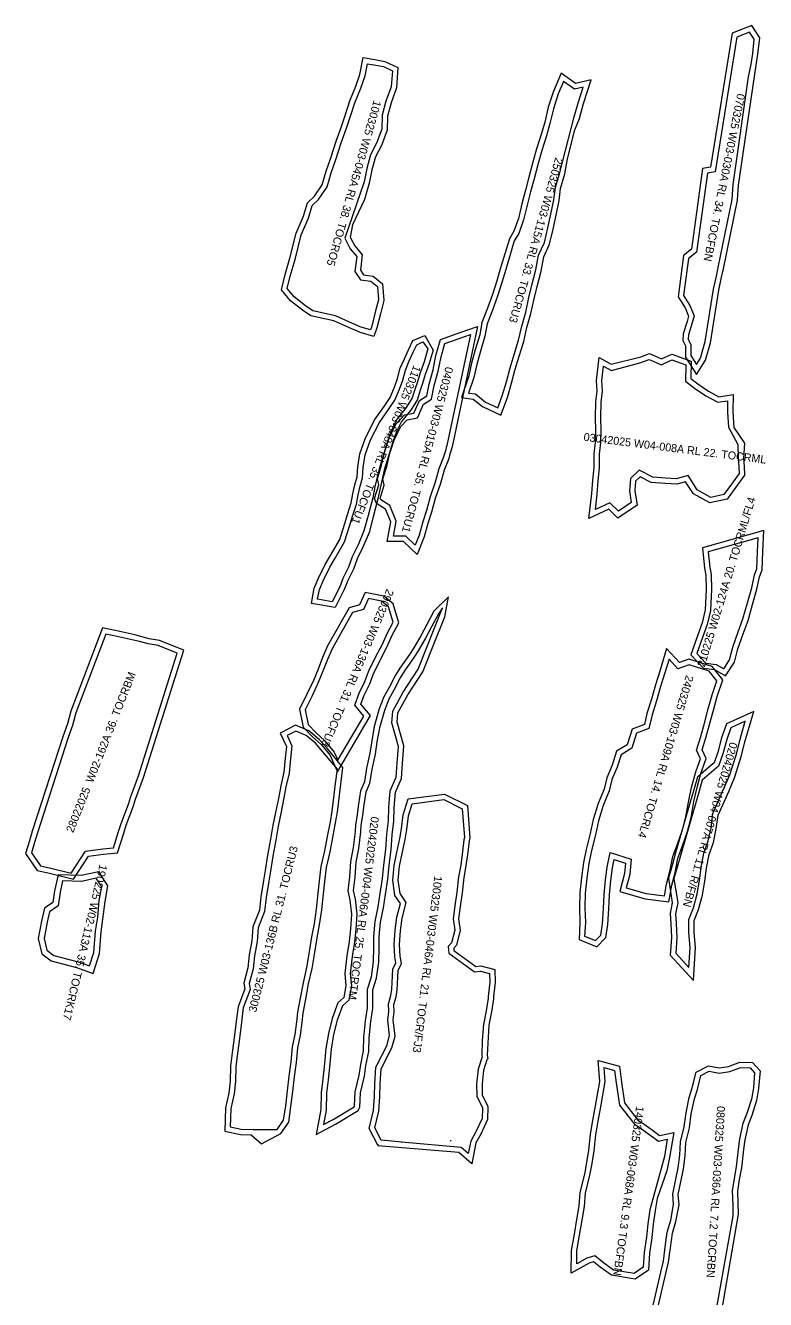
# Model space of a CAD drawing. Extents: x 550067 to 555612, y 63485 to 80416.
# Drawn here: x 550371 to 550856, y 77259 to 78095 of the extents above; entities that cross this region are included whole.
import ezdxf

# ---------------------------------------------------------------- set-up
doc = ezdxf.new("R2010")
doc.units = 0

msp = doc.modelspace()

# ---------------------------------------------------------------- linework, layer by layer
at = {"layer": 'GEOMETRY_LAYER_1', "color": 1}
for points in [[(550850.441, 78068.865, 46.896), (550851.536, 78076.052, 46.959), (550852.71, 78086.799, 47.09), (550847.448, 78094.866, 47.075), (550834.568, 78089.759, 47.067), (550820.456, 78001.991, 43.876), (550815.232, 78001.116, 43.556), (550808.013, 77948.128, 41.065), (550802.654, 77944.025, 41.114), (550799.152, 77916.884, 40.253), (550803.848, 77909.701, 39.819), (550806.034, 77904.31, 39.597), (550805.095, 77900.786, 39.446), (550802.574, 77892.687, 39.199), (550802.219, 77888.401, 39.127), (550804.037, 77884.719, 39.005), (550804.135, 77877.324, 38.829), (550811.281, 77865.998, 38.688), (550817.108, 77875.348, 38.895), (550820.372, 77886.861, 39.189), (550825.909, 77921.26, 40.814), (550827.687, 77929.779, 41.166), (550828.918, 77935.367, 41.297), (550838.083, 77980.327, 42.921), (550838.811, 77990.214, 43.499), (550850.441, 78068.865, 46.896)], [(550845.38, 78061.208, 46.439), (550846.992, 78069.465, 46.896), (550848.065, 78076.507, 46.959), (550849.095, 78085.934, 47.09), (550846.079, 78090.558, 47.075), (550837.708, 78087.24, 47.067), (550823.512, 77998.954, 43.876), (550818.352, 77998.09, 43.556), (550811.286, 77946.225, 41.065), (550805.938, 77942.132, 41.114), (550802.789, 77917.718, 40.253), (550806.964, 77911.332, 39.819), (550809.717, 77904.541, 39.597), (550808.458, 77899.815, 39.446), (550806.03, 77892.014, 39.199), (550805.787, 77889.081, 39.127), (550807.527, 77885.558, 39.005), (550807.622, 77878.357, 38.829), (550811.263, 77872.586, 38.688), (550813.876, 77876.779, 38.895), (550816.948, 77887.619, 39.189), (550822.467, 77921.897, 40.814), (550824.265, 77930.512, 41.166), (550825.494, 77936.093, 41.297), (550834.609, 77980.807, 42.921), (550835.329, 77990.589, 43.499), (550845.38, 78061.208, 46.439)], [(550731.454, 78026.544, 40.307), (550734.491, 78033.85, 40.252), (550737.156, 78043.765, 40.513), (550742.137, 78059.21, 40.06), (550732.024, 78056.904, 39.998), (550722.573, 78063.557, 40.272), (550717.2, 78051.189, 40.025), (550714.085, 78041.243, 40.159), (550711.738, 78031.543, 40.354), (550709.518, 78023.403, 40.256), (550706.445, 78013.974, 40.15), (550704.011, 78005.185, 39.962), (550701.379, 77995.292, 39.499), (550699.144, 77986.766, 39.418), (550696.76, 77977.895, 39.225), (550694.512, 77968.307, 39.137), (550691.581, 77959.974, 39.193), (550688.604, 77954.993, 39.323), (550682.829, 77935.91, 38.78), (550680.268, 77927.383, 38.575), (550677.438, 77918.488, 38.578), (550674.187, 77909.467, 38.567), (550670.556, 77900.183, 38.529), (550669.139, 77891.942, 38.418), (550666.242, 77882.174, 38.063), (550663.823, 77873.477, 37.463), (550661.984, 77865.04, 37.434), (550657.13, 77850.819, 37.876), (550664.915, 77849.862, 37.864), (550671.028, 77844.926, 38.033), (550683.065, 77839.304, 38.234), (550687.285, 77850.953, 37.893), (550689.98, 77860.279, 37.231), (550692.427, 77869.46, 37.381), (550695.052, 77877.984, 37.729), (550698.01, 77887.577, 37.841), (550700.073, 77896.777, 37.808), (550702.709, 77906.023, 38.264), (550704.742, 77915.62, 38.395), (550706.787, 77923.664, 38.658), (550709.4, 77933.839, 38.81), (550711.149, 77943.169, 38.806), (550714.851, 77951.52, 39.235), (550717.248, 77961.276, 39.05), (550719.242, 77970.423, 39.063), (550721.211, 77980.009, 39.4), (550722.191, 77987.958, 39.516), (550724.986, 77997.689, 40.178), (550726.765, 78007.355, 40.449), (550731.454, 78026.544, 40.307)], [(550731.171, 78034.981, 40.252), (550733.798, 78044.758, 40.513), (550736.918, 78054.429, 40.06), (550731.283, 78053.145, 39.998), (550724.072, 78058.222, 40.272), (550720.484, 78049.966, 40.025), (550717.459, 78040.307, 40.159), (550715.128, 78030.67, 40.354), (550712.872, 78022.4, 40.256), (550709.797, 78012.965, 40.15), (550707.388, 78004.268, 39.962), (550704.763, 77994.398, 39.499), (550702.527, 77985.869, 39.418), (550700.155, 77977.041, 39.225), (550697.876, 77967.325, 39.137), (550694.766, 77958.48, 39.193), (550691.829, 77953.567, 39.323), (550686.18, 77934.899, 38.78), (550683.612, 77926.348, 38.575), (550680.753, 77917.363, 38.578), (550677.463, 77908.236, 38.567), (550673.945, 77899.24, 38.529), (550672.553, 77891.145, 38.418), (550669.606, 77881.207, 38.063), (550667.221, 77872.635, 37.463), (550665.361, 77864.098, 37.434), (550661.834, 77853.766, 37.876), (550666.336, 77853.214, 37.864), (550672.895, 77847.917, 38.033), (550681.078, 77844.095, 38.234), (550683.955, 77852.036, 37.893), (550686.607, 77861.216, 37.231), (550689.063, 77870.426, 37.381), (550691.707, 77879.014, 37.729), (550694.625, 77888.476, 37.841), (550696.68, 77897.64, 37.808), (550699.31, 77906.867, 38.264), (550701.333, 77916.414, 38.395), (550703.396, 77924.53, 38.658), (550705.981, 77934.597, 38.81), (550707.784, 77944.215, 38.806), (550711.526, 77952.655, 39.235), (550713.838, 77962.067, 39.05), (550715.818, 77971.147, 39.063), (550717.754, 77980.576, 39.4), (550718.751, 77988.66, 39.516), (550721.575, 77998.491, 40.178), (550731.171, 78034.981, 40.252)], [(550645.785, 77803.278, 41.678), (550643.409, 77794.424, 41.605), (550640.057, 77784.773, 41.532), (550637.563, 77775.724, 41.316), (550635.157, 77768.321, 41.307), (550632.848, 77759.576, 41.332), (550628.096, 77747.983, 41.454), (550619.27, 77756.547, 41.256), (550608.575, 77756.457, 41.583), (550610.852, 77769.359, 41.506), (550607.355, 77777.727, 41.415), (550601.558, 77781.447, 41.586), (550600.205, 77784.594, 41.493), (550602.988, 77793.606, 41.075), (550602.129, 77797.641, 41.119), (550604.89, 77806.546, 41.353), (550606.868, 77815.442, 41.532), (550609.884, 77824.361, 41.608), (550614.309, 77833.607, 41.714), (550619.931, 77839.481, 41.778), (550625.996, 77840.696, 41.991), (550629.603, 77848.929, 42.364), (550634.443, 77852.051, 42.462), (550635.987, 77859.58, 42.582), (550638.56, 77869.077, 43.155), (550640.5, 77878.369, 43.057), (550643.475, 77888.972, 43.578), (550654.444, 77892.983, 44.112), (550667.719, 77897.539, 43.951), (550651.071, 77818.675, 41.196), (550650.633, 77817.171, 41.224), (550650.232, 77815.794, 41.252), (550649.831, 77814.416, 41.28), (550649.43, 77813.039, 41.307), (550649.029, 77811.661, 41.335), (550648.628, 77810.284, 41.363), (550645.785, 77803.278, 41.678)], [(550638.543, 77881.859, 44.112), (550635.981, 77873.289, 43.862), (550633.496, 77865.911, 43.644), (550631.637, 77860.052, 43.62), (550630.132, 77855.706, 43.132), (550628.076, 77849.161, 42.951), (550623.721, 77842.32, 43.046), (550617.983, 77835.079, 42.298), (550614.697, 77828.604, 42.258), (550612.174, 77821.774, 42.571), (550609.152, 77811.682, 42.381), (550606.615, 77803.301, 41.87), (550603.854, 77791.507, 41.109), (550602.445, 77784.432, 40.815), (550599.422, 77772.648, 40.612), (550596.599, 77762.396, 40.632), (550592.596, 77752.814, 40.856), (550588.839, 77745.057, 41.373), (550586.404, 77738.256, 41.664), (550582.671, 77730.894, 42.18), (550580.596, 77725.368, 42.209), (550574.307, 77713.161, 42.352), (550558.824, 77715.737, 42.192), (550560.708, 77725.937, 42.18), (550563.364, 77732.076, 41.966), (550567.892, 77741.358, 41.718), (550571.278, 77747.251, 41.355), (550577.393, 77757.801, 41.029), (550580.545, 77767.636, 40.606), (550582.658, 77774.788, 40.557), (550584.904, 77781.867, 40.765), (550585.985, 77787.715, 40.832), (550587.383, 77793.716, 41.041), (550588.802, 77798.803, 41.268), (550589.299, 77805.373, 41.969), (550590.677, 77814.081, 42.712), (550594.378, 77824.545, 42.841), (550600.446, 77836.423, 42.527), (550606.481, 77845.065, 42.678), (550610.356, 77850.94, 43.12), (550613.366, 77857.714, 43.285), (550615.319, 77863.333, 43.368), (550617.119, 77870.073, 43.772), (550619.777, 77876.318, 43.952), (550622.422, 77882.143, 44.242), (550625.428, 77888.215, 44.448), (550633.167, 77891.53, 44.476), (550638.543, 77881.859, 44.112)], [(550642.404, 77804.185, 41.678), (550640.061, 77795.453, 41.605), (550636.713, 77785.813, 41.532), (550634.21, 77776.73, 41.316), (550631.798, 77769.31, 41.307), (550629.522, 77760.691, 41.332), (550626.82, 77754.098, 41.454), (550620.677, 77760.058, 41.256), (550612.753, 77759.992, 41.583), (550614.477, 77769.761, 41.506), (550610.164, 77780.084, 41.415), (550604.35, 77783.814, 41.586), (550603.929, 77784.794, 41.493), (550606.601, 77793.444, 41.075), (550605.742, 77797.477, 41.119), (550608.275, 77805.646, 41.353), (550610.244, 77814.499, 41.532), (550613.132, 77823.041, 41.608), (550617.224, 77831.592, 41.714), (550621.698, 77836.265, 41.778), (550628.47, 77837.622, 41.991), (550632.386, 77846.559, 42.364), (550637.576, 77849.907, 42.462), (550639.393, 77858.77, 42.582), (550641.965, 77868.261, 43.155), (550643.901, 77877.537, 43.057), (550646.36, 77886.301, 43.578), (550655.613, 77889.684, 44.112), (550663.021, 77892.225, 43.951), (550647.674, 77819.527, 41.196), (550647.273, 77818.149, 41.224), (550646.872, 77816.771, 41.252), (550646.471, 77815.394, 41.28), (550646.07, 77814.016, 41.307), (550645.669, 77812.639, 41.335), (550645.268, 77811.261, 41.363), (550642.404, 77804.185, 41.678)], [(550635.19, 77882.862, 44.112), (550632.645, 77874.349, 43.862), (550630.169, 77866.999, 43.644), (550628.315, 77861.154, 43.62), (550626.808, 77856.802, 43.132), (550624.876, 77850.651, 42.951), (550620.866, 77844.352, 43.046), (550615.021, 77836.977, 42.298), (550611.485, 77830.008, 42.258), (550608.853, 77822.885, 42.571), (550605.801, 77812.691, 42.381), (550603.232, 77804.208, 41.87), (550600.433, 77792.248, 41.109), (550599.031, 77785.21, 40.815), (550596.039, 77773.548, 40.612), (550593.284, 77763.541, 40.632), (550589.404, 77754.253, 40.856), (550585.607, 77746.414, 41.373), (550583.183, 77739.642, 41.664), (550579.463, 77732.305, 42.18), (550577.391, 77726.79, 42.209), (550572.365, 77717.033, 42.352), (550562.913, 77718.605, 42.192), (550564.078, 77724.912, 42.18), (550566.545, 77730.614, 41.966), (550570.985, 77739.718, 41.718), (550574.31, 77745.502, 41.355), (550580.61, 77756.373, 41.029), (550583.891, 77766.606, 40.606), (550586.005, 77773.762, 40.557), (550588.306, 77781.016, 40.765), (550589.412, 77786.999, 40.832), (550590.775, 77792.848, 41.041), (550592.266, 77798.195, 41.268), (550592.778, 77804.967, 41.969), (550594.084, 77813.217, 42.712), (550597.6, 77823.159, 42.841), (550603.453, 77834.616, 42.527), (550609.377, 77843.099, 42.678), (550613.437, 77849.255, 43.12), (550616.623, 77856.427, 43.285), (550618.667, 77862.305, 43.368), (550620.437, 77868.93, 43.772), (550622.981, 77874.909, 43.952), (550625.584, 77880.643, 44.242), (550628.016, 77885.554, 44.448), (550631.903, 77887.346, 44.476), (550635.19, 77882.862, 44.112)], [(550842.681, 77820.971, 30.651), (550842.118, 77810.818, 30.494), (550842.444, 77805.962, 30.142), (550842.693, 77799.923, 30.261), (550831.238, 77784.164, 28.956), (550819.997, 77781.748, 28.871), (550809.262, 77787.779, 29.976), (550804.14, 77795.705, 29.927), (550798.28, 77794.045, 29.773), (550790.937, 77794.629, 29.744), (550781.624, 77795.155, 29.925), (550774.294, 77798.932, 29.773), (550771.31, 77796.133, 29.817), (550770.862, 77789.815, 29.676), (550772.293, 77780.368, 29.746), (550759.624, 77771.81, 29.564), (550753.693, 77777.704, 29.359), (550740.774, 77771.679, 29.806), (550742.625, 77787.921, 30.179), (550743.402, 77796.605, 30.202), (550744.111, 77804.87, 30.315), (550744.159, 77813.956, 30.409), (550744.957, 77821.351, 30.166), (550745.241, 77829.382, 29.969), (550745.006, 77837.682, 29.73), (550745.3, 77848.156, 29.736), (550746.11, 77855.106, 30.03), (550745.647, 77862.078, 30.84), (550747.463, 77877.103, 31.681), (550755.287, 77872.804, 31.217), (550774.809, 77877.557, 32.372), (550780.372, 77879.705, 32.615), (550788.223, 77876.263, 32.614), (550795.028, 77879.429, 32.543), (550807.667, 77874.775, 32.483), (550807.613, 77863.388, 31.236), (550812.114, 77859.931, 31.614), (550819.116, 77855.032, 31.431), (550825.794, 77851.387, 32.02), (550835.195, 77852.819, 32.265), (550835.01, 77841.412, 31.767), (550835.788, 77831.267, 31.264), (550842.681, 77820.971, 30.651)], [(550838.611, 77810.798, 30.494), (550838.948, 77805.772, 30.142), (550839.146, 77800.995, 30.261), (550834.17, 77794.149, 29.608), (550829.194, 77787.304, 28.956), (550820.557, 77785.448, 28.871), (550811.732, 77790.406, 29.976), (550805.676, 77799.777, 29.927), (550797.931, 77797.584, 29.773), (550791.174, 77798.121, 29.744), (550782.565, 77798.607, 29.925), (550773.701, 77803.176, 29.773), (550767.916, 77797.747, 29.817), (550767.343, 77789.676, 29.676), (550768.501, 77782.03, 29.746), (550760.05, 77776.321, 29.564), (550754.428, 77781.908, 29.359), (550744.96, 77777.493, 29.806), (550746.108, 77787.566, 30.179), (550746.888, 77796.3, 30.202), (550747.61, 77804.711, 30.315), (550747.658, 77813.759, 30.409), (550748.45, 77821.101, 30.166), (550748.742, 77829.369, 29.969), (550748.507, 77837.682, 29.73), (550748.795, 77847.904, 29.736), (550749.624, 77855.019, 30.03), (550749.161, 77861.983, 30.84), (550750.316, 77871.542, 31.681), (550755.624, 77868.626, 31.217), (550774.123, 77873.541, 32.372), (550780.288, 77875.921, 32.615), (550788.266, 77872.424, 32.614), (550795.184, 77875.642, 32.543), (550804.156, 77872.339, 32.483), (550804.104, 77861.67, 31.236), (550810.044, 77857.108, 31.614), (550817.268, 77852.052, 31.431), (550825.154, 77847.75, 32.02), (550831.628, 77848.736, 32.265), (550831.508, 77841.306, 31.767), (550832.121, 77831.537, 31.13), (550838.384, 77820.056, 30.812), (550838.611, 77810.798, 30.494)], [(550838.611, 77810.798, 30.494), (550838.948, 77805.772, 30.142), (550839.146, 77800.995, 30.261), (550834.17, 77794.149, 29.608), (550829.194, 77787.304, 28.956), (550820.557, 77785.448, 28.871), (550811.732, 77790.406, 29.976), (550805.676, 77799.777, 29.927), (550797.931, 77797.584, 29.773), (550791.174, 77798.121, 29.744), (550782.565, 77798.607, 29.925), (550773.701, 77803.176, 29.773), (550767.916, 77797.747, 29.817), (550767.343, 77789.676, 29.676), (550768.501, 77782.03, 29.746), (550760.05, 77776.321, 29.564), (550754.428, 77781.908, 29.359), (550744.96, 77777.493, 29.806), (550746.108, 77787.566, 30.179), (550746.888, 77796.3, 30.202), (550747.61, 77804.711, 30.315), (550747.658, 77813.759, 30.409), (550748.45, 77821.101, 30.166), (550748.742, 77829.369, 29.969), (550748.507, 77837.682, 29.73), (550748.795, 77847.904, 29.736), (550749.624, 77855.019, 30.03), (550749.161, 77861.983, 30.84), (550750.316, 77871.542, 31.681), (550755.624, 77868.626, 31.217), (550774.123, 77873.541, 32.372), (550780.288, 77875.921, 32.615), (550788.266, 77872.424, 32.614), (550795.184, 77875.642, 32.543), (550804.156, 77872.339, 32.483), (550804.104, 77861.67, 31.236), (550810.044, 77857.108, 31.614), (550817.268, 77852.052, 31.431), (550825.154, 77847.75, 32.02), (550831.628, 77848.736, 32.265), (550831.508, 77841.306, 31.767), (550832.121, 77831.537, 31.13), (550838.384, 77820.056, 30.812), (550838.611, 77810.798, 30.494)], [(550852.445, 77733.298, 27.6), (550854.334, 77737.917, 27.694), (550854.749, 77749.659, 28.198), (550855.386, 77763.679, 28.842), (550815.256, 77752.388, 28.304), (550816.443, 77738.984, 27.929), (550817.276, 77734.463, 27.826), (550817.523, 77725.043, 28.598), (550817.023, 77711.742, 27.846), (550814.95, 77703.128, 27.683), (550811.837, 77694.681, 27.677), (550807.49, 77682.119, 27.381), (550815.782, 77673.347, 27.191), (550823.003, 77672.511, 26.929), (550830.326, 77668.408, 26.967), (550836.204, 77677.385, 26.925), (550838.422, 77686.155, 26.789), (550841.75, 77696.044, 26.942), (550845.039, 77704.773, 27.09), (550847.961, 77715.231, 27.192), (550850.827, 77725.136, 27.401), (550852.445, 77733.298, 27.6)], [(550849.206, 77734.623, 27.6), (550850.858, 77738.664, 27.694), (550851.252, 77749.801, 28.198), (550851.67, 77758.998, 28.842), (550818.999, 77749.805, 28.304), (550819.915, 77739.457, 27.929), (550820.767, 77734.828, 27.826), (550821.025, 77725.023, 28.598), (550820.508, 77711.262, 27.846), (550818.305, 77702.11, 27.683), (550815.134, 77693.504, 27.677), (550811.492, 77682.98, 27.381), (550817.45, 77676.678, 27.191), (550824.103, 77675.908, 26.929), (550829.187, 77673.058, 26.967), (550832.955, 77678.811, 26.925), (550835.062, 77687.144, 26.789), (550838.453, 77697.22, 26.942), (550841.71, 77705.863, 27.09), (550844.595, 77716.188, 27.192), (550847.465, 77726.109, 27.401), (550849.206, 77734.623, 27.6)], [(550608.292, 77687.189, 38.343), (550611.777, 77695.115, 38.289), (550616.176, 77703.146, 37.327), (550612.356, 77715.593, 36.722), (550606.292, 77720.713, 36.408), (550594.182, 77723.059, 36.943), (550590.471, 77714.891, 37.667), (550583.54, 77712.966, 37.784), (550569.462, 77688.038, 38.761), (550566.118, 77680.431, 38.791), (550563.173, 77672.858, 38.808), (550560.106, 77665.342, 38.46), (550556.087, 77656.907, 37.947), (550551.047, 77646.533, 37.77), (550553.393, 77634.801, 37.86), (550559.389, 77628.649, 37.92), (550565.142, 77623.455, 37.934), (550570.843, 77616.56, 37.809), (550575.837, 77605.432, 38.139), (550597.479, 77642.373, 38.195), (550591.227, 77649.856, 38.176), (550593.432, 77655.655, 37.974), (550597.117, 77663.244, 38.001), (550599.666, 77670.392, 38.272), (550608.292, 77687.189, 38.343)], [(550600.995, 77680.984, 38.315), (550605.142, 77688.722, 38.343), (550608.634, 77696.663, 38.289), (550612.396, 77703.532, 37.327), (550609.312, 77713.582, 36.722), (550604.73, 77717.45, 36.408), (550596.227, 77719.097, 36.943), (550592.982, 77711.957, 37.667), (550585.874, 77709.981, 37.784), (550572.596, 77686.469, 38.761), (550569.352, 77679.093, 38.791), (550566.424, 77671.563, 38.808), (550563.309, 77663.927, 38.46), (550559.241, 77655.389, 37.947), (550554.711, 77646.064, 37.77), (550556.622, 77636.502, 37.86), (550561.818, 77631.172, 37.92), (550567.677, 77625.882, 37.934), (550573.843, 77618.427, 37.809), (550576.25, 77613.06, 38.139), (550593.215, 77642.017, 38.195), (550587.227, 77649.184, 38.176), (550590.216, 77657.045, 37.974), (550593.885, 77664.599, 38.001), (550596.437, 77671.76, 38.272), (550600.995, 77680.984, 38.315)], [(550832.521, 77592.503, 19.548), (550836.33, 77602.248, 19.623), (550838.353, 77608.578, 19.893), (550840.764, 77616.149, 19.912), (550842.943, 77625.176, 19.803), (550848.771, 77645.056, 19.899), (550831, 77636.847, 19.704), (550827.715, 77627.776, 19.801), (550825.166, 77618.369, 20.257), (550822.756, 77611.278, 19.944), (550817.334, 77606.656, 19.808), (550811.912, 77602.034, 19.673), (550809.525, 77593.742, 19.317), (550807.138, 77585.45, 18.961), (550804.752, 77577.157, 18.605), (550802.365, 77568.865, 18.249), (550799.978, 77560.573, 17.893), (550797.591, 77552.28, 17.537), (550795.205, 77543.988, 17.181), (550792.818, 77535.696, 16.826), (550795.391, 77519.538, 16.715), (550794.032, 77512.633, 16.168), (550794.489, 77505.717, 15.53), (550794.843, 77496.741, 14.799), (550794.05, 77485.306, 14.447), (550801.681, 77476.982, 14.379), (550809.313, 77468.658, 14.312), (550810.595, 77490.2, 14.387), (550809.778, 77500.405, 15.048), (550809.785, 77507.929, 15.7), (550812.556, 77515.282, 16.666), (550815.121, 77524.653, 16.954), (550816.777, 77533.7, 17.538), (550817.832, 77542.186, 17.687), (550819.472, 77551.267, 17.898), (550822.292, 77559.215, 18.441), (550824.224, 77568.082, 18.941), (550825.393, 77577.065, 19.289), (550832.521, 77592.503, 19.548)], [(550833.029, 77603.419, 19.623), (550835.018, 77609.641, 19.893), (550837.391, 77617.093, 19.912), (550839.56, 77626.079, 19.803), (550843.245, 77638.648, 19.899), (550833.793, 77634.282, 19.704), (550831.055, 77626.72, 19.801), (550828.515, 77617.347, 20.257), (550825.76, 77609.24, 19.944), (550819.604, 77603.992, 19.808), (550814.984, 77600.054, 19.673), (550812.888, 77592.774, 19.317), (550810.502, 77584.482, 18.961), (550808.115, 77576.189, 18.605), (550805.728, 77567.897, 18.249), (550803.342, 77559.605, 17.893), (550800.955, 77551.312, 17.537), (550798.568, 77543.02, 17.181), (550796.397, 77535.477, 16.826), (550798.946, 77519.473, 16.715), (550797.554, 77512.406, 16.168), (550797.985, 77505.901, 15.53), (550798.347, 77496.688, 14.799), (550797.645, 77486.563, 14.447), (550804.261, 77479.347, 14.379), (550806.31, 77477.113, 14.312), (550807.087, 77490.164, 14.387), (550806.278, 77500.266, 15.048), (550806.285, 77508.567, 15.7), (550809.223, 77516.363, 16.666), (550811.705, 77525.431, 16.954), (550813.316, 77534.231, 17.538), (550814.371, 77542.714, 17.687), (550816.078, 77552.17, 17.898), (550818.919, 77560.177, 18.441), (550820.772, 77568.681, 18.941), (550821.991, 77578.047, 19.289), (550833.029, 77603.419, 19.623)], [(550526.028, 77361.572, 35.117), (550538.831, 77368.291, 35.144), (550543.94, 77375.801, 35.203), (550545.456, 77385.911, 35.563), (550546.73, 77395.907, 36.335), (550547.655, 77405.359, 36.748), (550549.108, 77414.834, 37.025), (550549.856, 77424.559, 37.309), (550551.626, 77432.702, 37.668), (550552.693, 77441.03, 37.322), (550553.375, 77447.265, 37.088), (550555.158, 77456.285, 36.179), (550557.04, 77466.5, 35.639), (550559.229, 77476.471, 34.867), (550560.806, 77485.596, 34.645), (550562.663, 77496.668, 35.319), (550564.225, 77505.21, 35.493), (550565.613, 77514.937, 36.063), (550566.797, 77525.45, 36.34), (550567.707, 77533.639, 36.414), (550568.745, 77542.795, 36.509), (550571.106, 77552.988, 36.682), (550572.803, 77562.488, 36.803), (550574.716, 77572.105, 36.591), (550575.997, 77579.086, 36.582), (550577.329, 77589.898, 37.311), (550578.086, 77597.366, 37.831), (550579.516, 77608.191, 37.953), (550569.075, 77620.868, 37.963), (550563.938, 77626.754, 38.006), (550557.238, 77632.389, 38.336), (550548.353, 77636.078, 38.157), (550538.306, 77630.77, 38.332), (550542.478, 77621.996, 38.315), (550541.593, 77614.303, 38.089), (550540.777, 77605.178, 37.948), (550538.718, 77596.244, 37.549), (550537.209, 77588.02, 37.306), (550535.385, 77578.735, 37.29), (550533.598, 77570.575, 37.497), (550532.023, 77561.268, 37.333), (550530.067, 77550.834, 37.238), (550528.463, 77540.782, 36.684), (550527.466, 77534.218, 36.575), (550525.735, 77523.476, 36.342), (550524.761, 77514.761, 36.241), (550520.525, 77503.855, 36.219), (550519.857, 77494.722, 36.019), (550518.15, 77485.373, 35.569), (550517.245, 77476.821, 35.914), (550514.469, 77466.891, 36.788), (550515.097, 77463.058, 37.144), (550510.755, 77451.443, 38.596), (550509.511, 77441.73, 38.464), (550508.197, 77431.054, 37.954), (550507.137, 77422.87, 37.723), (550505.739, 77412.533, 37.338), (550505.506, 77402.675, 37.008), (550504.683, 77394.783, 36.831), (550502.445, 77385.087, 36.489), (550502.009, 77369.863, 36.085), (550512.425, 77367.711, 35.083), (550519.35, 77367.462, 35.284), (550526.028, 77361.572, 35.117)], [(550536.429, 77370.983, 35.144), (550540.597, 77377.109, 35.203), (550541.989, 77386.391, 35.563), (550543.251, 77396.299, 36.335), (550544.181, 77405.796, 36.748), (550545.628, 77415.233, 37.025), (550546.385, 77425.068, 37.309), (550548.174, 77433.298, 37.668), (550549.218, 77441.442, 37.322), (550549.912, 77447.797, 37.088), (550551.72, 77456.941, 36.179), (550553.608, 77467.192, 35.639), (550555.793, 77477.145, 34.867), (550557.356, 77486.183, 34.645), (550559.215, 77497.272, 35.319), (550560.77, 77505.772, 35.493), (550562.141, 77515.381, 36.063), (550563.319, 77525.839, 36.34), (550564.229, 77534.03, 36.414), (550565.29, 77543.388, 36.509), (550567.676, 77553.69, 36.682), (550569.363, 77563.137, 36.803), (550571.278, 77572.762, 36.591), (550572.536, 77579.616, 36.582), (550573.85, 77590.289, 37.311), (550574.609, 77597.772, 37.831), (550575.847, 77607.14, 37.953), (550566.406, 77618.604, 37.963), (550561.478, 77624.249, 38.006), (550555.398, 77629.363, 38.336), (550548.532, 77632.214, 38.157), (550542.908, 77629.243, 38.332), (550546.07, 77622.593, 38.315), (550545.075, 77613.946, 38.089), (550544.242, 77604.627, 37.948), (550542.146, 77595.535, 37.549), (550540.647, 77587.367, 37.306), (550538.812, 77578.024, 37.29), (550537.035, 77569.908, 37.497), (550535.469, 77560.654, 37.333), (550533.516, 77550.235, 37.238), (550531.921, 77540.244, 36.684), (550530.924, 77533.677, 36.575), (550529.204, 77523.003, 36.342), (550528.188, 77513.919, 36.241), (550523.978, 77503.077, 36.219), (550523.334, 77494.279, 36.019), (550521.617, 77484.874, 35.569), (550520.695, 77476.162, 35.914), (550518.048, 77466.694, 36.788), (550518.702, 77462.705, 37.144), (550514.175, 77450.596, 38.596), (550512.984, 77441.295, 38.464), (550511.67, 77430.616, 37.954), (550510.607, 77422.41, 37.723), (550509.234, 77412.257, 37.338), (550509.002, 77402.452, 37.008), (550508.141, 77394.205, 36.831), (550505.933, 77384.638, 36.489), (550505.592, 77372.697, 36.085), (550512.844, 77371.197, 35.083), (550520.726, 77370.915, 35.284), (550536.429, 77370.983, 35.144)], [(550785.406, 77325.666, 16.382), (550784.124, 77317.707, 17.138), (550782.887, 77308.734, 17.196), (550781.951, 77299.845, 16.993), (550780.502, 77289.781, 16.593), (550779.694, 77278.626, 16.787), (550771.11, 77272.803, 16.881), (550755.449, 77275.326, 16.642), (550748.168, 77280.637, 16.174), (550743.79, 77284.192, 16.487), (550740.826, 77283.279, 16.612), (550729.139, 77276.64, 16.907), (550729.403, 77291.588, 16.836), (550731.208, 77302.203, 16.425), (550732.878, 77311.945, 16.868), (550734.311, 77320.913, 16.912), (550735.069, 77329.68, 16.92), (550737.963, 77341.728, 16.749), (550739.402, 77349.201, 16.119), (550740.682, 77357.276, 15.738), (550741.819, 77367.835, 15.326), (550743.301, 77376.884, 15.747), (550745.124, 77386.402, 15.558), (550747.853, 77402.449, 15.892), (550746.747, 77416.155, 15.716), (550760.68, 77412.421, 15.727), (550762.168, 77401.984, 15.508), (550764.015, 77388.298, 15.809), (550772.89, 77377.039, 13.627), (550776.343, 77374.939, 13.287), (550782.117, 77370.64, 13.294), (550787.098, 77366.952, 13.692), (550796.287, 77369.005, 14.227), (550793.643, 77352.506, 14.182), (550791.761, 77343.838, 14.942), (550785.406, 77325.666, 16.382)], [(550782.088, 77252.804, 14.786), (550787.813, 77277.322, 14.947), (550789.514, 77284.646, 14.634), (550790.775, 77293.834, 14.254), (550792.077, 77303.597, 13.711), (550794.344, 77311.479, 13.21), (550796.271, 77321.674, 13.12), (550795.783, 77328.463, 13.323), (550797.478, 77337.358, 13.363), (550799.305, 77345.722, 13.308), (550800.351, 77353.989, 13.24), (550800.708, 77362.864, 13.236), (550803.149, 77372.763, 13.247), (550804.371, 77381.895, 13.149), (550806.54, 77391.911, 12.928), (550808.493, 77398.131, 13.072), (550811.114, 77408.603, 13.031), (550819.021, 77412.763, 13.075), (550826.148, 77411.394, 13.186), (550832.322, 77412.298, 13.58), (550839.738, 77415.069, 13.957), (550847.942, 77414.836, 13.908), (550852.927, 77409.337, 13.754), (550851.986, 77397.888, 13.31), (550850.63, 77389.97, 13.041), (550847.566, 77380.175, 13.389), (550845.015, 77373.885, 13.909), (550842.861, 77364.176, 13.922), (550842.089, 77357.697, 14.059), (550840.647, 77345.85, 14.116), (550839.295, 77338.222, 14.139), (550838.14, 77330.485, 14.51), (550838.466, 77315.45, 14.217)], [(550780.662, 77318.224, 17.138), (550779.412, 77309.157, 17.196), (550778.477, 77300.277, 16.993), (550777.02, 77290.157, 16.593), (550776.326, 77280.57, 16.787), (550770.295, 77276.479, 16.881), (550756.833, 77278.648, 16.642), (550750.303, 77283.411, 16.174), (550744.545, 77288.088, 16.487), (550739.43, 77286.512, 16.612), (550732.747, 77282.715, 16.907), (550732.898, 77291.262, 16.836), (550734.658, 77301.614, 16.425), (550736.331, 77311.373, 16.868), (550737.787, 77320.485, 16.912), (550738.533, 77329.117, 16.92), (550741.385, 77340.988, 16.749), (550742.85, 77348.596, 16.119), (550744.153, 77356.814, 15.738), (550745.289, 77367.364, 15.326), (550746.747, 77376.271, 15.747), (550748.569, 77385.779, 15.558), (550751.377, 77402.294, 15.892), (550750.635, 77411.489, 15.716), (550757.541, 77409.638, 15.727), (550758.701, 77401.503, 15.508), (550760.674, 77386.882, 15.809), (550770.532, 77374.377, 13.627), (550774.385, 77372.034, 13.287), (550780.03, 77367.831, 13.294), (550786.3, 77363.187, 13.692), (550792.015, 77364.464, 14.227), (550790.202, 77353.154, 14.182), (550780.662, 77318.224, 17.138)], [(550786.167, 77254.883, 14.786), (550791.222, 77276.528, 14.947), (550792.96, 77284.012, 14.634), (550794.244, 77293.365, 14.254), (550795.512, 77302.878, 13.711), (550797.752, 77310.669, 13.21), (550799.795, 77321.471, 13.12), (550799.307, 77328.258, 13.323), (550800.908, 77336.657, 13.363), (550802.757, 77345.128, 13.308), (550803.842, 77353.699, 13.24), (550804.191, 77362.37, 13.236), (550806.593, 77372.11, 13.247), (550807.821, 77381.292, 13.149), (550809.927, 77391.014, 12.928), (550811.863, 77397.181, 13.072), (550814.129, 77406.234, 13.031), (550819.565, 77409.094, 13.075), (550826.069, 77407.846, 13.186), (550833.198, 77408.888, 13.58), (550840.322, 77411.551, 13.957), (550846.351, 77411.38, 13.908), (550849.315, 77408.111, 13.754), (550848.51, 77398.328, 13.31), (550847.219, 77390.792, 13.041), (550844.268, 77381.357, 13.389), (550841.661, 77374.929, 13.909), (550839.406, 77364.763, 13.922), (550838.614, 77358.115, 14.059), (550837.184, 77346.368, 14.116), (550835.84, 77338.785, 14.139), (550834.63, 77330.68, 14.51), (550834.981, 77321.337, 14.504)], [(550834.981, 77321.337, 14.504), (550834.963, 77314.307, 14.217), (550821.341, 77237.178, 11.592)], [(550838.466, 77315.45, 14.217), (550823.468, 77228.012, 11.592)]]:
    msp.add_polyline3d(points, dxfattribs=at)
at = {"layer": 'GEOMETRY_LAYER_1', "color": 5}
for points in [[(550585.866, 77964.146, 45.561), (550584.353, 77956.003, 45.628), (550587.231, 77950.436, 45.46), (550592.189, 77944.473, 45.256), (550590.975, 77934.343, 45.159), (550593.062, 77931.297, 45.228), (550599.289, 77930.424, 45.282), (550605.475, 77925.411, 45.043), (550606.38, 77914.549, 44.757), (550604.069, 77905.889, 44.328), (550601.705, 77896.608, 43.56), (550599.781, 77890.952, 43.507), (550590.869, 77893.444, 43.598), (550589.381, 77894.136, 43.635), (550583.893, 77896.496, 43.818), (550573.493, 77901.133, 43.96), (550558.401, 77904.493, 43.956), (550552.981, 77908.256, 43.997), (550545.131, 77914.392, 44.582), (550539.142, 77921.415, 44.61), (550541.54, 77931.477, 43.959), (550544.786, 77942.335, 44.172), (550548.787, 77958.699, 44.73), (550553.654, 77969.741, 45.148), (550556.243, 77978.665, 45.365), (550560.875, 77983.026, 44.835), (550565.899, 77990.474, 43.756), (550568.516, 77999.347, 42.688), (550571.604, 78008.083, 42.598), (550575.064, 78019.029, 42.764), (550578.519, 78028.628, 42.704), (550581.184, 78036.551, 42.55), (550584.055, 78045.391, 42.372), (550587.974, 78055.042, 41.964), (550590.588, 78062.752, 42.127), (550592.755, 78073.827, 42.377), (550600.327, 78072.51, 42.285), (550607.061, 78071.268, 42.503), (550615.577, 78067.32, 42.617), (550614.548, 78053.908, 42.655), (550611.062, 78044.251, 42.627), (550608.631, 78035.466, 43.097), (550608.465, 78026.13, 43.463), (550604.761, 78016.227, 43.367), (550600.9, 78008.738, 43.349), (550598.524, 78000.285, 43.919), (550596.78, 77991.544, 44.478), (550593.607, 77980.766, 45.035), (550585.866, 77964.146, 45.561)], [(550580.693, 77955.463, 45.628), (550584.296, 77948.491, 45.46), (550588.534, 77943.394, 45.256), (550587.344, 77933.453, 45.159), (550591.047, 77928.045, 45.228), (550597.84, 77927.093, 45.282), (550602.111, 77923.632, 45.043), (550602.842, 77914.864, 44.757), (550600.683, 77906.772, 44.328), (550598.347, 77897.605, 43.56), (550597.534, 77895.215, 43.507), (550592.086, 77896.738, 43.598), (550590.81, 77897.332, 43.635), (550585.297, 77899.702, 43.818), (550574.597, 77904.472, 43.96), (550559.832, 77907.759, 43.956), (550555.059, 77911.074, 43.997), (550547.565, 77916.932, 44.582), (550542.959, 77922.333, 44.61), (550544.922, 77930.569, 43.959), (550548.165, 77941.417, 44.172), (550552.114, 77957.568, 44.73), (550556.951, 77968.543, 45.148), (550559.338, 77976.771, 45.365), (550563.558, 77980.745, 44.835), (550569.103, 77988.966, 43.756), (550571.847, 77998.268, 42.688), (550574.923, 78006.971, 42.598), (550578.381, 78017.909, 42.764), (550581.825, 78027.477, 42.704), (550584.507, 78035.453, 42.55), (550587.345, 78044.191, 42.372), (550591.256, 78053.82, 41.964), (550593.978, 78061.849, 42.127), (550595.532, 78069.792, 42.377), (550599.709, 78069.065, 42.285), (550605.991, 78067.906, 42.503), (550611.901, 78065.166, 42.617), (550611.095, 78054.649, 42.655), (550607.725, 78045.312, 42.627), (550605.14, 78035.971, 43.097), (550604.976, 78026.793, 43.463), (550601.555, 78017.647, 43.367), (550597.626, 78010.026, 43.349), (550595.118, 78001.101, 43.919), (550593.378, 77992.383, 44.478), (550580.693, 77955.463, 45.628)], [(550412.833, 77550.12, 41.928), (550422.502, 77551.395, 41.968), (550431.664, 77552.345, 42.583), (550435.826, 77565.304, 43.341), (550437.505, 77570.47, 43.417), (550442.167, 77583.203, 42.808), (550443.527, 77587.537, 43.123), (550448.793, 77601.782, 43.308), (550475.232, 77685.251, 43.21), (550459.256, 77691.647, 43.22), (550452.502, 77692.752, 43.246), (550447.123, 77694.232, 42.882), (550443.075, 77695.202, 43.081), (550433.262, 77697.452, 42.902), (550421.823, 77699.862, 43.007), (550401.203, 77645.249, 43.393), (550398.952, 77636.85, 43.369), (550396.185, 77629.165, 42.993), (550375.921, 77566.575, 45.444), (550373.966, 77560.104, 45.64), (550371.44, 77551.828, 45.747), (550379.096, 77540.72, 46.044), (550387.18, 77538.956, 45.776), (550402.892, 77535.016, 45.491), (550412.833, 77550.12, 41.928)], [(550410.789, 77553.381, 41.928), (550422.092, 77554.872, 41.968), (550429.03, 77555.592, 42.583), (550432.495, 77566.381, 43.341), (550434.196, 77571.614, 43.417), (550438.852, 77584.329, 42.808), (550440.214, 77588.669, 43.123), (550445.481, 77602.918, 43.308), (550470.914, 77683.209, 43.21), (550458.312, 77688.256, 43.22), (550451.753, 77689.328, 43.246), (550446.251, 77690.843, 42.882), (550442.277, 77691.795, 43.081), (550432.51, 77694.034, 42.902), (550424.038, 77695.818, 43.007), (550404.539, 77644.176, 43.393), (550402.295, 77635.803, 43.369), (550399.497, 77628.033, 42.993), (550379.262, 77565.53, 45.444), (550377.315, 77559.088, 45.64), (550375.281, 77552.423, 45.747), (550381.193, 77543.845, 46.044), (550387.979, 77542.364, 45.776), (550401.334, 77539.015, 45.491), (550410.789, 77553.381, 41.928)], [(550423.604, 77520.497, 41.774), (550425.405, 77530.733, 42.381), (550419.615, 77539.955, 42.791), (550407.877, 77537.375, 42.353), (550392.763, 77537.89, 42.364), (550390.453, 77527.343, 42.265), (550389.255, 77519.845, 41.988), (550383.86, 77515.992, 42.515), (550381.976, 77507.631, 42.559), (550379.813, 77496.117, 43.048), (550382.141, 77486.195, 42.712), (550388.297, 77481.608, 42.754), (550404.841, 77477.155, 42.422), (550415.731, 77473.297, 42.417), (550420.043, 77486.255, 42.12), (550421.081, 77500.553, 41.998), (550423.604, 77520.497, 41.774)], [(550418.853, 77510.05, 41.858), (550419.833, 77520.997, 41.774), (550421.409, 77529.951, 42.381), (550417.819, 77535.669, 42.791), (550408.226, 77533.56, 42.353), (550395.798, 77533.985, 42.364), (550394.188, 77526.636, 42.265), (550392.757, 77517.677, 41.988), (550387.249, 77513.743, 42.515), (550385.698, 77506.861, 42.559), (550383.696, 77496.204, 43.048), (550385.524, 77488.414, 42.712), (550389.986, 77485.089, 42.754), (550405.971, 77480.787, 42.422), (550413.349, 77478.172, 42.417), (550416.288, 77487.004, 42.12), (550417.304, 77501.012, 41.998), (550418.853, 77510.05, 41.858)]]:
    msp.add_polyline3d(points, dxfattribs=at)
at = {"layer": 'GEOMETRY_LAYER_1', "color": 3}
for points in [[(550842.681, 77820.971, 30.651), (550842.118, 77810.818, 30.494), (550842.444, 77805.962, 30.142), (550842.693, 77799.923, 30.261), (550831.238, 77784.164, 28.956), (550819.997, 77781.748, 28.871), (550809.262, 77787.779, 29.976), (550804.14, 77795.705, 29.927), (550798.28, 77794.045, 29.773), (550790.937, 77794.629, 29.744), (550781.624, 77795.155, 29.925), (550774.294, 77798.932, 29.773), (550771.31, 77796.133, 29.817), (550770.862, 77789.815, 29.676), (550772.293, 77780.368, 29.746), (550759.624, 77771.81, 29.564), (550753.693, 77777.704, 29.359), (550740.774, 77771.679, 29.806), (550742.625, 77787.921, 30.179), (550743.402, 77796.605, 30.202), (550744.111, 77804.87, 30.315), (550744.159, 77813.956, 30.409), (550744.957, 77821.351, 30.166), (550745.241, 77829.382, 29.969), (550745.006, 77837.682, 29.73), (550745.3, 77848.156, 29.736), (550746.11, 77855.106, 30.03), (550745.647, 77862.078, 30.84), (550747.463, 77877.103, 31.681), (550755.287, 77872.804, 31.217), (550774.809, 77877.557, 32.372), (550780.372, 77879.705, 32.615), (550788.223, 77876.263, 32.614), (550795.028, 77879.429, 32.543), (550807.667, 77874.775, 32.483), (550807.613, 77863.388, 31.236), (550812.114, 77859.931, 31.614), (550819.116, 77855.032, 31.431), (550825.794, 77851.387, 32.02), (550835.195, 77852.819, 32.265), (550835.01, 77841.412, 31.767), (550835.788, 77831.267, 31.264), (550842.681, 77820.971, 30.651)], [(550608.848, 77535.112, 29.59), (550609.744, 77543.925, 29.439), (550611.103, 77554.222, 29.225), (550611.858, 77564.15, 29.224), (550612.836, 77573.095, 29.463), (550613.012, 77581.775, 30.013), (550613.951, 77592.027, 29.725), (550617.918, 77601.066, 29.219), (550618.635, 77610.986, 29.08), (550619.473, 77622.451, 29.535), (550615.009, 77637.979, 30.845), (550615.53, 77644.22, 31.355), (550621.971, 77655.881, 30.98), (550631.879, 77671.113, 31.055), (550639.033, 77689.127, 31.131), (550646.187, 77707.139, 31.206), (550648.765, 77720.261, 31.356), (550639.17, 77710.913, 31.208), (550634.401, 77702.1, 31.302), (550630.476, 77694.715, 31.231), (550625.897, 77686.675, 31.185), (550623.07, 77682.457, 31.037), (550616.827, 77673.52, 30.944), (550613.941, 77668.764, 31.034), (550609.798, 77660.646, 31.108), (550606.349, 77654.593, 31.441), (550603.322, 77646.74, 31.242), (550600.059, 77635.175, 30.676), (550598.359, 77625.762, 30.263), (550597.183, 77617.589, 30.291), (550594.932, 77607.813, 30.245), (550593.629, 77598.892, 30.821), (550591.042, 77593.09, 31.179), (550589.67, 77584.323, 31.143), (550588.791, 77577.463, 30.771), (550587.715, 77570.533, 30.218), (550587.558, 77566.311, 30.059), (550586.204, 77555.845, 29.749), (550584.413, 77546.759, 29.918), (550583.72, 77536.69, 29.777), (550582.759, 77527.47, 29.961), (550584.03, 77521.361, 30.091), (550585.042, 77512.069, 29.563), (550584.398, 77502.498, 29.726), (550583.624, 77494.13, 29.731), (550582.071, 77484.895, 29.373), (550580.71, 77473.275, 28.899), (550581.484, 77465.225, 28.701), (550580.146, 77457.551, 28.878), (550576.218, 77453.966, 29.083), (550572.355, 77443.739, 29.526), (550569.949, 77433.912, 29.466), (550568.245, 77424.135, 29.644), (550567.439, 77414.217, 30.044), (550566.434, 77403.853, 30.014), (550565.295, 77395.019, 30.241), (550564.987, 77383.946, 30.566), (550561.947, 77367.682, 31.636), (550574.736, 77374.429, 30.573), (550589.467, 77383.278, 29.825), (550590.589, 77385.456, 29.802), (550591.098, 77395.058, 29.597), (550593.61, 77405.809, 29.618), (550594.584, 77412.926, 29.526), (550596.406, 77422.167, 29.312), (550596.628, 77431.117, 29.187), (550597.704, 77441.791, 28.87), (550599.178, 77450.401, 28.692), (550599.117, 77462.424, 28.307), (550601.578, 77470.177, 28.527), (550602.96, 77480.701, 28.445), (550603.238, 77490.091, 28.822), (550603.179, 77497.39, 29.423), (550604.023, 77506.857, 29.68), (550606.034, 77516.345, 29.723), (550607.387, 77525.088, 29.691), (550608.848, 77535.112, 29.59)], [(550605.366, 77535.466, 29.59), (550606.267, 77544.331, 29.439), (550607.62, 77554.584, 29.225), (550608.373, 77564.473, 29.224), (550609.34, 77573.321, 29.463), (550609.516, 77581.97, 30.013), (550610.518, 77592.912, 29.725), (550614.47, 77601.92, 29.219), (550615.145, 77611.24, 29.08), (550615.936, 77622.084, 29.535), (550611.468, 77637.63, 30.845), (550612.104, 77645.258, 31.355), (550618.968, 77657.683, 30.98), (550628.755, 77672.729, 31.055), (550644.754, 77713.013, 31.356), (550642.174, 77709.112, 31.208), (550637.486, 77700.446, 31.302), (550633.543, 77693.027, 31.231), (550628.876, 77684.832, 31.185), (550625.959, 77680.48, 31.037), (550619.76, 77671.608, 30.944), (550617, 77667.058, 31.034), (550612.879, 77658.984, 31.108), (550609.521, 77653.088, 31.441), (550606.647, 77645.634, 31.242), (550603.474, 77634.386, 30.676), (550601.814, 77625.202, 30.263), (550600.627, 77616.946, 30.291), (550598.374, 77607.167, 30.245), (550597.023, 77597.908, 30.821), (550594.428, 77592.09, 31.179), (550593.135, 77583.83, 31.143), (550592.257, 77576.971, 30.771), (550591.205, 77570.198, 30.218), (550591.05, 77566.021, 30.059), (550589.661, 77555.282, 29.749), (550587.889, 77546.299, 29.918), (550587.208, 77536.389, 29.777), (550586.297, 77527.649, 29.961), (550587.491, 77521.909, 30.091), (550588.555, 77512.142, 29.563), (550587.887, 77502.219, 29.726), (550587.097, 77493.678, 29.731), (550585.537, 77484.401, 29.373), (550584.229, 77473.239, 28.899), (550585.014, 77465.09, 28.701), (550583.389, 77455.771, 28.878), (550579.196, 77451.945, 29.083), (550575.704, 77442.7, 29.526), (550573.377, 77433.195, 29.466), (550571.721, 77423.691, 29.644), (550570.925, 77413.906, 30.044), (550569.912, 77403.46, 30.014), (550568.789, 77394.746, 30.241), (550568.478, 77383.574, 30.566), (550566.718, 77374.156, 31.636), (550573.017, 77377.478, 30.573), (550586.811, 77385.765, 29.825), (550587.134, 77386.391, 29.802), (550587.62, 77395.553, 29.597), (550590.165, 77406.446, 29.618), (550591.131, 77413.502, 29.526), (550592.914, 77422.552, 29.312), (550593.132, 77431.336, 29.187), (550594.234, 77442.262, 28.87), (550595.677, 77450.69, 28.692), (550595.614, 77462.957, 28.307), (550598.149, 77470.94, 28.527), (550599.467, 77480.981, 28.445), (550599.738, 77490.128, 28.822), (550599.678, 77497.532, 29.423), (550600.555, 77507.377, 29.68), (550602.59, 77516.976, 29.723), (550603.928, 77525.623, 29.691), (550605.366, 77535.466, 29.59)], [(550650.04, 77363.813, 22.744), (550649.956, 77363.283, 22.621)]]:
    msp.add_polyline3d(points, dxfattribs=at)
at = {"layer": 'GEOMETRY_LAYER_1', "color": 234}
for points in [[(550814.158, 77604.4, 18.925), (550817.561, 77614.118, 19.142), (550815.059, 77619.809, 19.375), (550817.376, 77627.671, 19.527), (550819.847, 77636.41, 19.749), (550822.3, 77645.931, 20.292), (550824.765, 77654.942, 20.631), (550828.448, 77665.807, 20.915), (550821.611, 77674.582, 21.136), (550806.276, 77679.369, 21.684), (550800.027, 77677.054, 21.382), (550791.684, 77686.246, 21.321), (550787.242, 77671.459, 21.187), (550784.397, 77662.491, 20.933), (550781.675, 77653.116, 20.678), (550778.74, 77643.797, 20.124), (550777.055, 77636.435, 20.081), (550769.187, 77633.388, 19.918), (550765.894, 77623.195, 19.761), (550758.892, 77619.034, 19.556), (550755.945, 77609.738, 19.827), (550752.515, 77601.611, 20.065), (550750.708, 77594.16, 20.387), (550746.876, 77584.661, 20.268), (550743.569, 77574.156, 20.269), (550741.629, 77565.015, 20.711), (550738.917, 77554.604, 20.938), (550737.12, 77545.931, 20.897), (550735.919, 77536.098, 20.62), (550734.81, 77526.085, 20.164), (550734.582, 77516.198, 19.381), (550734.881, 77506.677, 18.959), (550734.256, 77495.495, 18.523), (550745.894, 77490.639, 18.376), (550751.776, 77496.833, 18.612), (550753.045, 77505.429, 18.991), (550753.751, 77515.684, 19.445), (550754.271, 77524.723, 20.515), (550755.172, 77534.205, 20.698), (550756.14, 77542.427, 20.967), (550757.281, 77548.065, 20.741), (550764.649, 77545.649, 18.541), (550764.003, 77538.818, 17.509), (550760.901, 77526.953, 16.57), (550777.637, 77522.214, 16.478), (550793.201, 77520.161, 16.345), (550795.071, 77531.038, 16.915), (550797.206, 77539.263, 17.595), (550799.109, 77548.881, 18.314), (550802.339, 77557.521, 18.66), (550805.45, 77566.39, 18.514), (550807.787, 77575.423, 18.601), (550809.565, 77586.058, 18.644), (550811.426, 77594.39, 18.801), (550814.158, 77604.4, 18.925)], [(550810.855, 77605.557, 18.925), (550813.802, 77613.972, 19.142), (550811.34, 77619.572, 19.375), (550814.014, 77628.642, 19.527), (550816.468, 77637.323, 19.749), (550818.917, 77646.83, 20.292), (550821.417, 77655.967, 20.631), (550824.528, 77665.144, 20.915), (550819.523, 77671.567, 21.136), (550806.373, 77675.672, 21.684), (550799.025, 77672.951, 21.382), (550793.255, 77679.308, 21.321), (550790.587, 77670.426, 21.187), (550787.746, 77661.474, 20.933), (550785.026, 77652.102, 20.678), (550782.121, 77642.879, 20.124), (550780.052, 77633.843, 20.081), (550772.006, 77630.727, 19.918), (550768.819, 77620.861, 19.761), (550761.826, 77616.706, 19.556), (550759.233, 77608.526, 19.827), (550755.85, 77600.511, 20.065), (550754.05, 77593.087, 20.387), (550750.174, 77583.479, 20.268), (550746.958, 77573.265, 20.269), (550745.036, 77564.211, 20.711), (550742.327, 77553.808, 20.938), (550740.577, 77545.363, 20.897), (550739.396, 77535.694, 20.62), (550738.306, 77525.851, 20.164), (550738.084, 77516.213, 19.381), (550738.384, 77506.634, 18.959), (550737.889, 77497.772, 18.523), (550745.017, 77494.798, 18.376), (550748.476, 77498.44, 18.612), (550749.563, 77505.804, 18.991), (550750.258, 77515.905, 19.445), (550750.781, 77524.99, 20.515), (550751.692, 77534.575, 20.698), (550752.681, 77542.979, 20.967), (550754.632, 77552.617, 20.741), (550768.397, 77548.104, 18.541), (550767.461, 77538.207, 17.509), (550765.155, 77529.386, 16.57), (550778.347, 77525.65, 16.478), (550790.322, 77524.071, 16.345), (550791.647, 77531.775, 16.915), (550793.793, 77540.043, 17.595), (550795.731, 77549.839, 18.314), (550799.048, 77558.713, 18.66), (550802.099, 77567.41, 18.514), (550804.361, 77576.151, 18.601), (550806.129, 77586.729, 18.644), (550808.011, 77595.154, 18.801), (550810.855, 77605.557, 18.925)], [(550674.091, 77419.671, 22.486), (550674.376, 77417.157, 22.364), (550673.742, 77416.564, 22.361), (550671.584, 77409.659, 22.508), (550670.655, 77400.763, 23.1), (550670.783, 77393.63, 22.865), (550674.441, 77385.938, 22.3), (550674.274, 77377.397, 21.907), (550669.813, 77367.871, 21.966), (550666.595, 77362.129, 21.832), (550663.917, 77348.501, 21.909), (550655.572, 77355.79, 22.292), (550602.404, 77360.299, 26.93), (550603.005, 77360.53, 26.933), (550602.335, 77360.596, 27.534), (550596.611, 77371.616, 28.149), (550599.588, 77383.468, 28.069), (550600.133, 77392.826, 28.109), (550600.492, 77400.944, 28.118), (550601.156, 77411.685, 28.11), (550608.201, 77425.708, 27.328), (550610.101, 77432.477, 27.219), (550609.005, 77442.712, 27.803), (550609.577, 77448.279, 27.909), (550609.385, 77453.363, 28.132), (550610.909, 77458.768, 28.239), (550611.571, 77462.891, 28.26), (550612.159, 77476.018, 28.52), (550614.269, 77480.21, 28.753), (550613.545, 77484.071, 28.619), (550613.133, 77492.172, 29.213), (550613.847, 77501.568, 29.845), (550614.772, 77510.23, 30.065), (550617.133, 77519.054, 30.358), (550613.594, 77524.318, 30.549), (550612.265, 77534.398, 30.459), (550613.015, 77544.105, 30.307), (550614.804, 77552.544, 30.049), (550616.853, 77561.802, 29.832), (550617.819, 77568.023, 29.903), (550618.99, 77577.327, 29.588), (550622.222, 77587.639, 29.138), (550646.184, 77590.881, 28.711), (550661.054, 77583.445, 29.529), (550662.693, 77562.142, 29.636), (550662.185, 77560.149, 29.545), (550661.448, 77552.858, 29.569), (550660.159, 77543.746, 29.735), (550658.719, 77536.096, 29.903), (550657.575, 77526.105, 30.036), (550656.317, 77517.071, 30.183), (550655.313, 77509.118, 30.043), (550656.394, 77501.537, 29.354), (550653.88, 77491.686, 28.846), (550652.173, 77489.739, 28.775), (550652.264, 77488.331, 28.777), (550666.681, 77477.854, 24.772), (550669.938, 77478.302, 25.145), (550679.063, 77475.887, 24.62), (550679.319, 77467.432, 24.209), (550678.27, 77457.906, 24.011), (550678.222, 77456.651, 24.152), (550676.884, 77448.063, 23.683), (550675.201, 77439.235, 23.304), (550674.091, 77419.671, 22.486)], [(550670.693, 77429.503, 22.629), (550670.589, 77419.492, 22.486), (550670.7, 77418.512, 22.364), (550670.677, 77418.49, 22.361), (550668.139, 77410.37, 22.508), (550667.152, 77400.915, 23.1), (550667.297, 77392.809, 22.865), (550670.926, 77385.18, 22.3), (550670.789, 77378.209, 21.907), (550666.697, 77369.471, 21.966), (550663.269, 77363.352, 21.832), (550661.652, 77355.126, 21.909), (550657.01, 77359.18, 22.292), (550617.851, 77362.501, 26.93), (550618.012, 77362.562, 26.933), (550604.567, 77363.892, 27.534), (550600.329, 77372.051, 28.149), (550603.063, 77382.935, 28.069), (550603.628, 77392.647, 28.109), (550603.987, 77400.76, 28.118), (550604.605, 77410.755, 28.11), (550611.48, 77424.437, 27.328), (550613.653, 77432.179, 27.219), (550612.524, 77442.72, 27.803), (550613.084, 77448.166, 27.909), (550612.904, 77452.944, 28.132), (550614.332, 77458.013, 28.239), (550615.059, 77462.534, 28.26), (550615.622, 77475.114, 28.52), (550617.927, 77479.693, 28.753), (550617.029, 77484.485, 28.619), (550616.64, 77492.128, 29.213), (550617.333, 77501.25, 29.845), (550618.223, 77509.588, 30.065), (550620.925, 77519.685, 30.358), (550616.957, 77525.59, 30.549), (550615.783, 77534.493, 30.459), (550616.486, 77543.605, 30.307), (550618.225, 77551.803, 30.049), (550620.294, 77561.154, 29.832), (550621.286, 77567.536, 29.903), (550622.424, 77576.579, 29.588), (550624.897, 77584.47, 29.138), (550645.583, 77587.267, 28.711), (550657.716, 77581.201, 29.529), (550659.159, 77562.449, 29.636), (550658.729, 77560.761, 29.545), (550657.973, 77553.279, 29.569), (550656.705, 77544.314, 29.735), (550655.256, 77536.62, 29.903), (550654.103, 77526.546, 30.036), (550652.847, 77517.532, 30.183), (550651.782, 77509.09, 30.043), (550652.831, 77501.73, 29.354), (550650.696, 77493.364, 28.846), (550648.587, 77490.959, 28.775), (550648.877, 77486.465, 28.777), (550665.763, 77474.195, 24.772), (550669.72, 77474.739, 25.145), (550675.644, 77473.171, 24.62), (550675.813, 77467.572, 24.209), (550674.778, 77458.165, 24.011), (550674.733, 77456.989, 24.152), (550673.435, 77448.661, 23.683), (550671.734, 77439.741, 23.304), (550670.693, 77429.503, 22.629)]]:
    msp.add_polyline3d(points, dxfattribs=at)

# ---------------------------------------------------------------- texts
at = {"layer": 'GEOMETRY_LAYER_1', "color": 7}
for s, height, rotation, p in [('070325 W03-030A RL 34. TOCFBN^J', 5.24933, 258.6, (550838.004, 78050.523, 47.075)), ('100325 W03-045A RL 38. TOCRO5', 5.24933, 254, (550599.7, 78046.105, 42.503)), ('250325 W03-115A RL 33. TOCRU3^J', 5.24933, 254.2, (550718.733, 78008.553, 39.998)), ('^J', 5.2493, 254.2, (550667.854, 77960.167, 39.998)), ('^J', 5.2493, 254.2, (550674.691, 77958.228, 39.998)), ('^J', 5.2493, 254.2, (550681.528, 77956.29, 39.998)), ('^J', 5.2493, 254.2, (550688.365, 77954.351, 39.998)), ('^J', 5.2493, 254.2, (550695.202, 77952.413, 39.998)), ('110325 W03-048A RL 35. TOCFU1', 5.24933, 248.3, (550625.975, 77872.468, 44.476)), ('040325 W03-015A RL 35. TOCRU1', 5.24933, 255.1, (550646.857, 77871.433, 41.586)), ('03042025 W04-008A RL 22. TOCRML', 5.24933, 352.8, (550737.019, 77822.607, 30.166)), ('W02-124A 20. TOCRML/FL4', 5.24933, 73.2, (550823.911, 77697.999, 27.191)), ('290325 W03-136A RL 31. TOCFU3^J', 5.24933, 247.2, (550608.229, 77725.756, 36.408)), ('210225', 5.2493, 73.2, (550816.585, 77673.807, 27.191)), ('^J', 5.2493, 247.2, (550578.185, 77673.295, 36.408)), ('28022025  W02-162A 36. TOCRBM', 5.24933, 68.5, (550402.696, 77565.095, 45.205)), ('240325 W03-109A RL 14. TOCRL4^J', 5.24933, 253.4, (550804.447, 77669.202, 21.684)), ('^J', 5.2493, 253.4, (550753.12, 77622.088, 21.684)), ('02042025 W04-007A RL 11. R/FBN', 5.24933, 253.9, (550833.217, 77625.304, 19.704)), ('^J', 5.2493, 253.4, (550759.931, 77620.06, 21.684)), ('^J', 5.2493, 253.4, (550766.742, 77618.033, 21.684)), ('^J', 5.2493, 253.4, (550773.553, 77616.005, 21.684)), ('^J', 5.2493, 253.4, (550780.365, 77613.977, 21.684)), ('02042025 W04-006A RL 25. TOCRTM', 5.24933, 262.9, (550597.954, 77576.319, 31.242)), ('300325 W03-136B RL 31. TOCRU3^J', 5.24933, 75.8, (550522.598, 77447.405, 36.831)), ('190225 W02-113A 35. TOCRK17', 5.24933, 256.6, (550420.059, 77545.053, 42.075)), ('100325 W03-046A RL 21. TOCR/FJ3', 5.24933, 263, (550639.467, 77537.402, 28.711)), ('^J', 5.2493, 75.8, (550544.488, 77504.207, 36.831)), ('^J', 5.2493, 75.8, (550551.379, 77502.468, 36.831)), ('^J', 5.084, 76.1, (550696.358, 77380.867, 30.158)), ('140325 W03-068A RL 9.3 TOCFBN', 5.24933, 262.3, (550771.709, 77386.459, 13.627)), ('080325 W03-036A RL 7.2 TOCRBN', 5.24933, 266.5, (550824.746, 77386.432, 13.186))]:
    msp.add_text(s, height=height, rotation=rotation, dxfattribs=at).set_placement(p)

doc.saveas('drawing.dxf')
